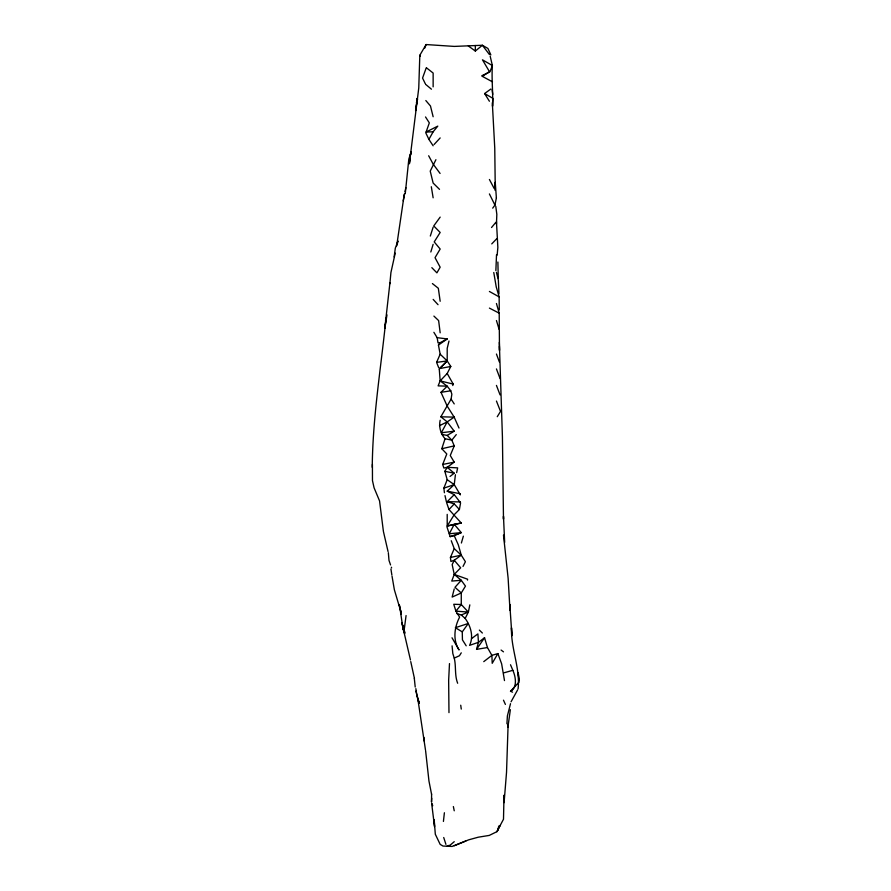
<?xml version="1.0" encoding="UTF-8"?>
<svg xmlns="http://www.w3.org/2000/svg" width="891" height="891" viewBox="0 0 891 891"><rect width="100%" height="100%" fill="white"/><g stroke="black" fill="none" stroke-linecap="round" stroke-linejoin="round"><path stroke-width="1.34" d="M448.975 712.633L448.652 680.323L449.487 663.595M431.6 793.992L431.511 802.067L431.701 798.202M496.443 224.176L496.833 214.33L495.775 206.367M495.864 270.63L496.521 254.759M467.508 580.086L467.552 579.195L454.243 574.405L452.171 564.571L454.243 560.261L461.271 555.171L458.297 544.791L454.232 535.691L450.155 536.649L446.981 526.96M492.467 81.838L482.376 76.381L489.415 71.558L482.465 59.82L492.378 65.544C491.442 79.221 493.213 92.597 492.534 106.252L492.99 98.389L484.604 93.555L490.852 89.033M383.297 530.546L379.555 500.909L374.086 487.822L372.471 480.628L372.416 464.411M506.934 723.77L507.391 715.907L510.521 703.69M405.26 193.648L408.824 159.099L411.23 151.615M490.852 54.874L487.923 48.448L482.376 45.263L454.243 46.41L426.098 44.55L419.817 55.275L418.759 88.02L409.359 163.821L410.328 158.475M389.868 283.761L390.926 272.535L395.225 253.133M497.156 255.127L497.857 247.408L496.443 221.469M443.417 821.435L444.397 812.748M389.957 282.592L384.801 328.356L386.995 314.868M460.324 494.884L454.243 484.615L455.424 474.714M406.073 615.558L403.924 631.808L410.45 659.941M444.42 492.734L443.874 488.134L447.204 479.703L444.843 471.328L447.204 467.307L454.232 462.139L450.256 455.49L454.243 445.89L451.837 440.154L445.055 438.728C440.611 433.806 438.673 426.689 440.165 420.24M394.145 256.931L395.326 248.121L397.965 240.96L397.119 244.702M518.061 688.988C520.489 668.462 510.743 648.57 511.501 627.787L511.924 635.673L509.797 604.41L509.964 609.366M417.367 98.522L415.596 110.562L417.356 98.467M441.936 434.44L447.204 435.398L454.243 431.188L447.204 421.889L440.833 416.788L451.102 399.112L451.848 394.178L450.779 390.804L447.204 386.182L440.165 380.891L439.263 368.963L447.204 360.955L447.204 348.359L448.986 341.041M396.684 245.86L404.28 194.216M446.658 502.78L448.986 509.552L461.271 523.017L447.204 526.035L454.243 514.664L459.4 509.496L460.58 502.858L454.243 494.661L447.204 491.153L454.243 484.615L447.204 479.703M510.365 709.682L507.87 727.368L508.115 724.45L506.534 772.274L504.094 802.646L504.016 795.195L503.493 819.241L496.877 831.682L489.27 835.413L478.289 837.195L468.744 839.812L452.116 846.45L442.994 846.049L440.165 844.378L435.309 834.232L434.195 819.854L434.53 826.558L431.701 803.827M417.344 98.344L416.476 102.955L417.589 99.347M403.222 200.898L404.637 193.592M492.69 208.149L494.95 205.119L496.365 197.902M469.824 604.866L468.376 612.072L465.169 618.421C470.693 626.05 473.889 636.441 469.59 645.351L478.445 642.333L484.548 637.733L487.455 647.545L491.888 655.364L492.211 663.305L497.891 653.571L501.644 663.851L504.484 680.579M404.993 191.699L405.839 187.667M456.637 472.642L457.651 467.875L447.204 467.307L443.863 468.042L442.693 464.456L446.792 453.965L441.802 448.719L445.055 438.728M497.646 830.735L498.793 826.013M454.232 588.906L452.138 597.081L461.271 592.949L465.47 586.111L461.271 580.297L454.243 574.405L460.658 567.801L454.243 560.261L450.902 561.453L450.445 557.443L454.243 548.633L451.258 540.726M386.226 318.02L385.536 320.649L385.992 318.488C380.969 368.05 372.65 417.411 372.249 467.318M487.455 647.545L476.54 649.361L478.445 642.333L477.899 633.902L471.74 638.468M461.382 543.009L463.353 536.159M430.821 251.986L433.137 244.312M452.751 385.536L453.207 384.088L447.204 373.463L450.801 366.457L447.204 360.955L440.165 354.206L438.439 345.062L440.165 342.69L447.204 338.936L437.158 337.678L433.872 332.31M430.32 236.037L433.137 227.194M426.098 132.035L437.793 126.121L433.137 131.79L426.098 132.035L429.328 122.891L425.53 116.955M426.098 68.239L422.557 78.063L425.241 83.643M424.807 48.058L426.098 44.55M454.243 574.405L451.748 581.066L461.271 580.297L454.978 587.314L461.271 592.949L461.271 604.51L455.925 611.148L459.611 617.14C454.354 627.052 452.661 640.161 459.065 649.951L452.004 637.778M490.039 71.592L492.378 65.544L490.173 56.144M447.204 373.463L440.165 380.891L438.116 385.87L447.204 386.182L441 392.318L447.204 406.118L454.187 417.144L447.204 421.889L439.486 425.686M438.639 367.549L436.601 362.37L440.165 354.206M463.019 566.431L465.414 561.709L461.271 555.171L454.243 548.633M496.877 831.682L500.152 825.445M517.548 690.013L511.066 701.785M447.204 421.889L441.301 432.759L454.243 431.188M433.137 145.79L428.905 139.386L433.137 131.79M497.267 416.698L500.53 411.408L496.443 401.05M435.911 159.701L430.23 171.105L433.137 183.045L439.508 189.36M461.271 652.836L459.444 655.731L454.243 658.093C456.259 666.256 454.477 675.178 457.651 683.252M476.54 649.361L484.548 637.733M462.262 631.853L468.31 623.466L455.379 627.698L462.262 631.853L462.44 639.872L466.205 645.819M440.165 217.114L433.75 225.935L440.165 232.462L434.218 241.906L440.165 249.035L435.031 257.677L440.165 267.211L436.902 272.846L431.834 267.656M456.27 434.596L451.837 440.154L447.204 435.398M491.531 227.517L495.485 222.783M434.095 144.509L440.165 137.938M512.559 692.162L510.51 691.293L519.085 682.049L518.228 672.649L519.019 680.312M448.986 509.552L454.243 503.905L459.4 509.496M439.263 368.963L447.204 360.955L436.601 362.37M491.754 243.889L496.799 238.677M454.243 503.905L447.204 501.689L454.243 494.661M454.243 841.694L450.011 845.236L447.204 845.86M468.31 45.953L475.337 51.043L482.376 45.263L489.415 54.507M450.022 476.462L454.232 473.199L447.204 467.307M483.757 661.645L491.888 655.364L497.891 653.571M447.204 338.936L438.439 345.062M489.671 72.104L481.819 75.69L482.376 76.381M454.232 535.691L461.271 532.629L454.232 524.298L447.204 526.035L447.204 514.374M456.805 613.598L461.271 614.979L468.31 612.072L461.271 604.51L453.742 604.276L455.925 611.148L468.31 612.072M454.243 845.748L465.826 840.993M450.155 536.649L461.271 532.629L449.298 533.742L454.232 524.298L461.271 523.017M443.874 488.134L454.243 484.615M503.716 672.894L512.837 670.31L510.51 664.753M441.802 448.719L454.243 445.89M450.445 557.443L461.271 555.171M442.693 464.456L454.232 462.139M440.21 368.462L450.801 366.457M441 392.318L450.779 390.804M440.165 342.69L438.004 342.812L437.158 337.678M447.204 501.689L460.357 501.934M440.833 416.788L454.187 417.144M444.843 471.328L454.232 473.199M447.204 491.153L460.291 493.77M440.165 380.891L453.207 384.088M489.415 308.097L499.205 313.175L499.483 350.441L499.405 346.421M489.404 291.457L499.127 296.881L499.283 309.934M501.087 650.051L503.482 651.844M426.366 67.738L433.137 73.04L433.137 86.861M432.402 283.572L438.327 288.272L440.165 301.269M425.664 84.389L431.433 89.189M461.271 614.979L465.169 618.421M433.906 316.082L438.628 320.593L440.165 332.811M479.358 630.104L482.376 633.022M433.171 299.409L438.027 304.689M425.82 100.549L430.464 105.984L433.137 116.743M440.087 173.444L433.137 164.111L428.66 155.758M451.102 399.112L454.243 403.924M484.604 93.555L489.404 101.24M489.415 179.481L494.126 188.402M489.404 193.937L494.95 205.119M425.853 133.026L428.905 139.386M391.338 567.211L391.639 567.857M503.482 700.181L505.397 704.425M454.243 417.289L458.999 428.036M496.443 385.413L500.063 394.891M496.443 368.93L500.107 378.675M496.443 354.039L499.394 362.013M405.149 633.078L402.543 625.727L400.349 610.736M390.559 564.95L388.999 560.439L388.342 552.698M431.912 803.281L432.725 805.731M414.449 678.497L410.751 661.59M443.718 837.507L445.912 844.356M454.243 658.093L452.817 653.548L452.082 645.852M496.443 320.537L499.116 329.369M415.941 691.093L419.071 703.133L416.932 696.183L415.863 688.643M425.464 749.832L417.723 698.188L419.238 703.211M496.443 287.537L499.127 296.881M496.443 303.497L499.205 313.175M419.817 55.275L420.106 56.311M417.723 698.188L419.071 703.133M400.56 610.613L394.379 589.82L392.04 576.21M388.042 551.518L383.353 531.203M496.443 272.323L498.37 280.197L498.96 293.874M444.999 495.608L446.469 502.034M403.924 631.808L402.543 625.727L404.202 632.888L401.986 622.564L403.924 631.808L403.79 627.754M401.318 613.888L399.279 604.755L401.273 614.033M453.363 806.555L454.243 810.788M431.567 794.271L428.961 781.039L425.575 750.512M493.77 272.512L496.265 287.102M431.311 186.731L433.137 197.802M503.482 535.045L508.126 578.248L510.008 610.469M390.926 568.981L391.862 575.029M415.217 687.061L414.315 678.419M460.725 705.215L461.271 709.091M492.122 89.768L492.756 94.39M492.322 102.766L494.761 148.151L495.285 190.407L495.24 182.31L496.376 197.813M499.328 342.4L502.424 436.868L503.482 519.197L503.482 516.346L504.662 542.396M497.88 262.021L498.269 278.037M424.016 737.47L424.049 740.9M475.337 45.519L475.337 51.043M512.837 670.31A20.961 12.095 60 0 1 510.51 691.293M411.074 152.628L410.116 156.137L411.074 152.628"/></g></svg>
